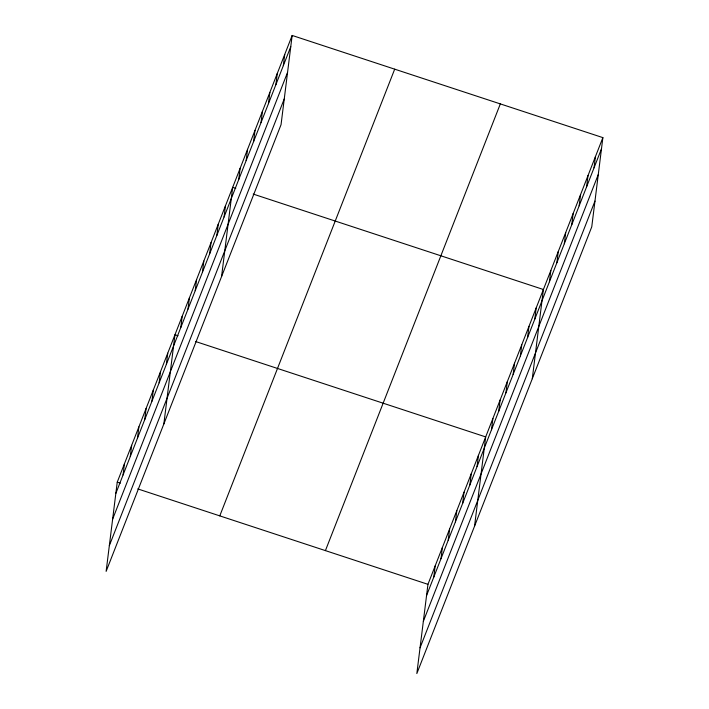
<?xml version="1.0" encoding="UTF-8"?>
<svg xmlns="http://www.w3.org/2000/svg" width="709" height="709" viewBox="0 0 709 709"><rect width="100%" height="100%" fill="white"/><g stroke="black" fill="none" stroke-linecap="round" stroke-linejoin="round"><path stroke-width="1.06" d="M292.161 35.45L117.242 482.155L106.128 571.374L281.048 124.669L292.161 35.45L602.872 137.626L591.758 226.845L416.839 673.55L427.952 584.331L602.872 137.626M123.065 474.959L124.456 463.721M130.279 456.534L131.679 445.296M137.493 438.1L138.893 426.871M144.707 419.675L146.107 408.446M151.921 401.25L153.321 390.021M159.135 382.825L160.535 371.596M166.349 364.399L167.749 353.171M163.85 423.964L174.963 334.737L178.039 335.756M180.786 327.54L182.178 316.311M188 309.115L189.4 297.886M195.214 290.69L196.615 279.461M202.428 272.265L203.829 261.036M209.642 253.84L211.043 242.611M216.857 235.415L218.257 224.186M224.071 216.989L225.471 205.752M221.571 276.554L232.685 187.327L235.76 188.337M238.72 179.572L240.121 168.343M246.156 160.588L247.556 149.36M253.592 141.605L254.992 130.376M261.027 122.622L262.419 111.393M268.454 103.638L269.854 92.4M275.89 84.655L277.29 73.417M283.325 65.662L284.726 54.433M433.775 577.135L435.166 565.906M440.989 558.71L442.389 547.472M448.203 540.276L449.603 529.047M455.417 521.851L456.818 510.622M462.631 503.425L464.032 492.197M469.845 485L471.246 473.772M477.06 466.575L478.46 455.346M474.56 526.14L485.674 436.912L195.471 341.481M491.497 429.725L492.888 418.487M498.711 411.291L500.111 400.062M505.925 392.866L507.325 381.637M513.139 374.441L514.539 363.212M520.353 356.015L521.753 344.787M527.567 337.59L528.967 326.362M534.781 319.165L536.181 307.928M532.282 378.73L543.395 289.502L253.193 194.071M549.431 281.748L550.831 270.519M556.866 262.764L558.267 251.535M564.302 243.781L565.702 232.552M571.738 224.797L573.129 213.569M579.164 205.814L580.565 194.585M586.6 186.83L588 175.593M594.036 167.838L595.436 156.609M115.851 493.384L290.761 46.679M112.642 519.121L287.553 72.415M109.337 545.638L284.247 98.932M219.781 515.868L394.691 69.172M325.422 550.609L500.332 103.904M426.552 595.56L601.471 148.855M423.353 621.297L598.263 174.591M420.047 647.813L594.957 201.108M117.242 482.155L120.317 483.166M137.75 488.9L427.952 584.331"/></g></svg>
